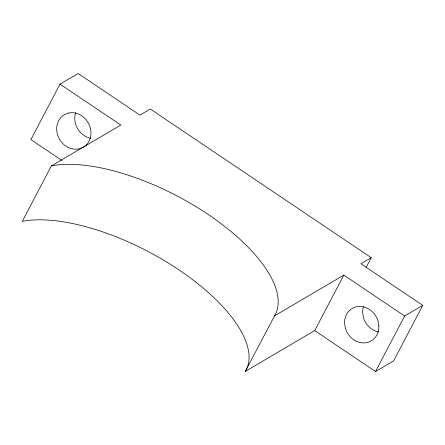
<?xml version="1.0" encoding="UTF-8"?>
<svg xmlns="http://www.w3.org/2000/svg" width="445" height="445" viewBox="0 0 445 445"><rect width="100%" height="100%" fill="white"/><g stroke="black" fill="none" stroke-linecap="round" stroke-linejoin="round"><path stroke-width="0.67" d="M366.135 267.462L371.252 257.705L150.277 109.014L139.936 115.094L78.103 73.486L60.014 84.127L30.883 139.608L61.866 160.456M60.014 84.127L120.829 125.051L51.381 165.896L22.25 221.376L24.08 221.004A141.822 59.485 27.7 0 1 178.912 269.848A141.822 59.485 27.7 0 1 245.974 370.307L245.256 371.43L314.71 330.591L343.84 275.105L404.655 316.028L422.75 305.392L360.917 263.785L371.252 257.705M245.256 371.43L275.099 314.826A141.822 59.485 27.7 0 0 208.037 214.368A141.822 59.485 27.7 0 0 53.211 165.523L51.381 165.896M314.71 330.591L375.53 371.514L404.655 316.028M422.75 305.392L393.619 360.873L375.53 371.514M274.387 315.95L343.84 275.105M378.606 331.992A18.824 16.537 59.5 0 1 363.432 317.496L362.664 312.74A18.824 16.537 59.5 0 1 363.387 306.8M90.724 138.289A18.824 16.537 59.5 0 1 75.7 112.468M68.697 113.036L64.636 114.543A18.824 16.537 59.5 0 0 58.273 136.743A18.824 16.537 59.5 0 0 78.965 148.903L83.026 147.395A18.824 16.537 59.5 0 0 89.389 125.19A18.824 16.537 59.5 0 0 68.697 113.036M378.851 325.968L378.078 321.207A18.824 16.537 59.5 0 0 358.759 306.438A18.824 16.537 59.5 0 0 344.569 323.376L345.342 328.137A18.824 16.537 59.5 0 0 364.666 342.906A18.824 16.537 59.5 0 0 378.851 325.968"/></g></svg>
